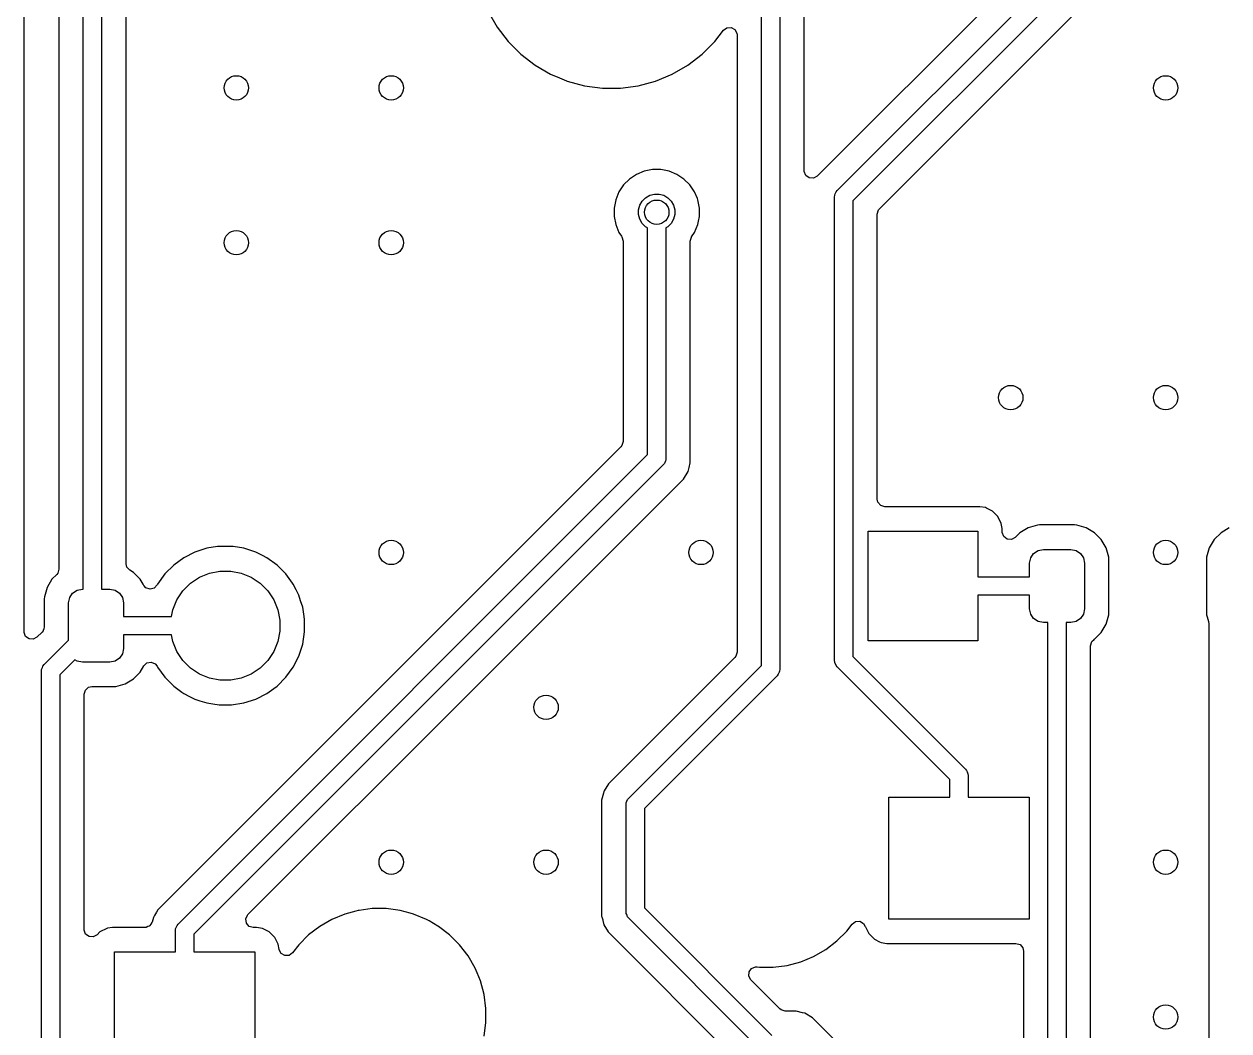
# Model space of a CAD drawing. Extents: x 2.6 to 14.2, y -9.4 to -3.8.
# Drawn here: x 3.346 to 4.124, y -6.439 to -5.789 of the extents above; entities that cross this region are included whole.
import ezdxf

# ---------------------------------------------------------------- set-up
doc = ezdxf.new("R2010")
doc.units = 0
doc.header["$MEASUREMENT"] = 0
doc.layers.add('BLACK', color=7, linetype='CONTINUOUS')

msp = doc.modelspace()

# ---------------------------------------------------------------- linework, layer by layer
at = {"layer": 'BLACK', "linetype": 'CONTINUOUS'}
for p, q in [((3.3462, -6.18183), (3.3462, -4.16847)), ((3.36867, -5.41152), (3.36867, -6.14132)), ((3.38444, -6.15417), (3.38444, -5.41437)), ((3.39625, -5.41682), (3.39625, -6.15417)), ((3.8341, -5.66253), (3.8341, -6.20594)), ((3.82229, -6.2035), (3.82229, -5.66498)), ((3.41202, -6.13783), (3.41202, -5.73844)), ((3.84987, -5.88415), (3.84987, -5.73849)), ((4.00006, -5.74574), (3.8582, -5.8876)), ((3.87123, -5.89687), (4.01726, -5.75084)), ((4.02734, -5.75746), (3.88131, -5.90349)), ((3.96929, -5.83781), (4.04051, -5.76659)), ((3.6458, -5.78133), (3.6516, -5.79139)), ((3.6516, -5.79139), (3.65868, -5.8006)), ((3.79219, -5.8006), (3.79776, -5.79334)), ((3.79776, -5.79334), (3.79999, -5.79171)), ((3.79999, -5.79171), (3.80273, -5.79155)), ((3.80273, -5.79155), (3.80513, -5.7929)), ((3.80513, -5.7929), (3.80642, -5.79533)), ((3.65868, -5.8006), (3.65868, -5.8006)), ((3.65868, -5.8006), (3.66689, -5.80881)), ((3.78398, -5.80881), (3.79219, -5.8006)), ((3.80642, -5.79533), (3.80652, -5.79631)), ((3.80652, -5.79631), (3.80652, -6.19495)), ((3.66689, -5.80881), (3.66689, -5.80881)), ((3.66689, -5.80881), (3.6761, -5.81588)), ((3.77476, -5.81588), (3.78398, -5.80881)), ((3.6761, -5.81588), (3.68616, -5.82169)), ((3.7647, -5.82169), (3.77476, -5.81588)), ((3.68616, -5.82169), (3.68616, -5.82169)), ((3.68616, -5.82169), (3.68616, -5.82169)), ((3.68616, -5.82169), (3.69182, -5.82404)), ((3.69182, -5.82404), (3.69646, -5.82596)), ((3.69646, -5.82596), (3.69689, -5.82614)), ((3.69689, -5.82614), (3.70811, -5.82914)), ((3.74276, -5.82914), (3.75397, -5.82614)), ((3.75397, -5.82614), (3.7647, -5.82169)), ((3.70811, -5.82914), (3.71963, -5.83066)), ((3.71963, -5.83066), (3.71963, -5.83066)), ((3.71963, -5.83066), (3.73124, -5.83066)), ((3.73124, -5.83066), (3.74276, -5.82914)), ((3.73124, -5.83066), (3.73124, -5.83066)), ((3.89851, -5.90859), (3.96929, -5.83781)), ((3.74162, -5.8864), (3.7371, -5.88942)), ((3.74664, -5.88432), (3.74162, -5.8864)), ((3.74162, -5.8864), (3.74162, -5.8864)), ((3.75197, -5.88326), (3.74664, -5.88432)), ((3.74664, -5.88432), (3.74664, -5.88432)), ((3.7574, -5.88326), (3.75197, -5.88326)), ((3.75197, -5.88326), (3.75197, -5.88326)), ((3.76273, -5.88432), (3.7574, -5.88326)), ((3.7574, -5.88326), (3.7574, -5.88326)), ((3.76775, -5.8864), (3.76273, -5.88432)), ((3.76273, -5.88432), (3.76273, -5.88432)), ((3.77227, -5.88942), (3.76775, -5.8864)), ((3.76775, -5.8864), (3.76775, -5.8864)), ((3.84988, -5.88449), (3.84987, -5.88415)), ((3.85084, -5.88707), (3.84988, -5.88449)), ((3.85304, -5.88872), (3.85084, -5.88707)), ((3.8582, -5.8876), (3.85579, -5.88892)), ((3.73326, -5.89326), (3.73025, -5.89777)), ((3.7371, -5.88942), (3.73326, -5.89326)), ((3.73326, -5.89326), (3.73326, -5.89326)), ((3.7371, -5.88942), (3.7371, -5.88942)), ((3.77611, -5.89326), (3.77227, -5.88942)), ((3.77227, -5.88942), (3.77227, -5.88942)), ((3.77912, -5.89777), (3.77611, -5.89326)), ((3.77611, -5.89326), (3.77611, -5.89326)), ((3.85579, -5.88892), (3.85304, -5.88872)), ((3.72817, -5.90279), (3.72711, -5.90812)), ((3.73024, -5.89778), (3.72817, -5.90279)), ((3.72817, -5.90279), (3.72817, -5.90279)), ((3.73025, -5.89777), (3.73024, -5.89778)), ((3.74377, -5.90632), (3.74531, -5.90365)), ((3.74531, -5.90365), (3.74749, -5.90147)), ((3.74749, -5.90147), (3.75017, -5.89993)), ((3.75017, -5.89993), (3.75314, -5.89913)), ((3.75314, -5.89913), (3.75623, -5.89913)), ((3.75623, -5.89913), (3.7592, -5.89993)), ((3.7592, -5.89993), (3.76188, -5.90147)), ((3.76188, -5.90147), (3.76406, -5.90365)), ((3.76406, -5.90365), (3.7656, -5.90632)), ((3.77913, -5.89778), (3.77912, -5.89777)), ((3.7809, -5.90206), (3.77913, -5.89778)), ((3.7812, -5.90279), (3.7809, -5.90206)), ((3.78226, -5.90812), (3.7812, -5.90279)), ((3.7812, -5.90279), (3.7812, -5.90279)), ((3.7812, -5.90279), (3.7812, -5.90279)), ((3.8695, -5.90104), (3.86961, -5.89989)), ((3.8695, -6.20022), (3.8695, -5.90104)), ((3.86961, -5.89989), (3.86998, -5.89901)), ((3.86998, -5.89901), (3.8705, -5.89776)), ((3.8705, -5.89776), (3.87123, -5.89687)), ((3.88131, -5.90349), (3.88131, -6.19778)), ((3.72711, -5.90812), (3.72711, -5.90812)), ((3.72711, -5.90812), (3.72711, -5.91355)), ((3.74298, -5.9093), (3.74377, -5.90632)), ((3.74298, -5.91238), (3.74298, -5.9093)), ((3.7656, -5.90632), (3.76639, -5.9093)), ((3.76639, -5.9093), (3.76639, -5.91238)), ((3.78226, -5.91355), (3.78226, -5.90812)), ((3.89708, -5.91204), (3.89785, -5.9094)), ((3.89785, -5.9094), (3.89851, -5.90859)), ((3.72711, -5.91355), (3.72711, -5.91355)), ((3.72711, -5.91355), (3.72711, -5.91355)), ((3.72711, -5.91355), (3.72817, -5.91888)), ((3.72817, -5.91888), (3.72817, -5.91888)), ((3.72817, -5.91888), (3.73024, -5.9239)), ((3.74377, -5.91536), (3.74298, -5.91238)), ((3.74531, -5.91803), (3.74377, -5.91536)), ((3.74749, -5.92021), (3.74531, -5.91803)), ((3.76406, -5.91803), (3.76188, -5.92021)), ((3.7656, -5.91536), (3.76406, -5.91803)), ((3.76639, -5.91238), (3.7656, -5.91536)), ((3.77913, -5.9239), (3.7812, -5.91888)), ((3.7812, -5.91888), (3.78166, -5.9166)), ((3.78166, -5.9166), (3.78226, -5.91355)), ((3.89708, -6.09611), (3.89708, -5.91204)), ((3.73024, -5.9239), (3.73024, -5.9239)), ((3.73024, -5.9239), (3.73024, -5.9239)), ((3.73024, -5.9239), (3.73191, -5.9264)), ((3.73191, -5.9264), (3.73219, -5.92681)), ((3.73219, -5.92681), (3.73301, -5.92944)), ((3.74878, -5.92095), (3.74749, -5.92021)), ((3.74878, -6.06737), (3.74878, -5.92095)), ((3.76188, -5.92021), (3.76059, -5.92095)), ((3.76059, -5.92095), (3.76059, -6.06982)), ((3.77636, -5.92952), (3.77713, -5.92688)), ((3.77713, -5.92688), (3.77718, -5.92681)), ((3.77718, -5.92681), (3.7772, -5.92678)), ((3.7772, -5.92678), (3.77913, -5.9239)), ((3.73301, -5.92944), (3.73301, -5.92952)), ((3.73301, -5.92952), (3.73301, -6.05882)), ((3.77636, -6.07267), (3.77636, -5.92952)), ((3.73301, -6.05882), (3.73224, -6.06146)), ((3.73158, -6.06227), (3.4325, -6.36135)), ((3.44567, -6.37049), (3.74878, -6.06737)), ((3.73224, -6.06146), (3.73158, -6.06227)), ((3.75886, -6.07399), (3.45575, -6.37711)), ((3.7596, -6.0731), (3.75886, -6.07399)), ((3.76031, -6.07137), (3.7596, -6.0731)), ((3.76048, -6.07097), (3.76031, -6.07137)), ((3.76059, -6.06982), (3.76048, -6.07097)), ((3.77555, -6.07568), (3.77636, -6.07267)), ((3.77203, -6.08313), (3.77488, -6.07818)), ((3.77488, -6.07818), (3.77555, -6.07568)), ((3.63135, -6.2238), (3.77203, -6.08313)), ((3.89752, -6.09814), (3.89708, -6.09611)), ((3.89932, -6.10022), (3.89752, -6.09814)), ((3.90196, -6.101), (3.89932, -6.10022)), ((3.96321, -6.101), (3.90196, -6.101)), ((3.96691, -6.10158), (3.96321, -6.101)), ((3.96321, -6.101), (3.96321, -6.101)), ((3.96767, -6.10197), (3.96691, -6.10158)), ((3.97136, -6.10385), (3.96767, -6.10197)), ((3.97489, -6.10738), (3.97136, -6.10385)), ((3.97136, -6.10385), (3.97136, -6.10385)), ((3.97136, -6.10385), (3.97136, -6.10385)), ((3.97716, -6.11183), (3.97489, -6.10738)), ((3.97489, -6.10738), (3.97489, -6.10738)), ((3.97489, -6.10738), (3.97489, -6.10738)), ((3.97767, -6.11509), (3.97716, -6.11183)), ((4.00041, -6.11292), (3.99444, -6.11465)), ((4.00181, -6.11281), (4.00041, -6.11292)), ((4.0245, -6.11281), (4.00181, -6.11281)), ((4.00181, -6.11281), (4.00181, -6.11281)), ((4.02589, -6.11292), (4.0245, -6.11281)), ((4.0259, -6.11292), (4.02589, -6.11292)), ((4.03187, -6.11465), (4.0259, -6.11292)), ((3.89111, -6.18763), (3.89111, -6.11676)), ((3.89111, -6.11676), (3.96197, -6.11676)), ((3.96197, -6.11676), (3.96197, -6.14629)), ((3.97774, -6.11552), (3.97767, -6.11509)), ((3.97774, -6.11738), (3.97774, -6.11552)), ((3.97775, -6.11772), (3.97774, -6.11738)), ((3.97871, -6.1203), (3.97775, -6.11772)), ((3.98092, -6.12195), (3.97871, -6.1203)), ((3.98366, -6.12215), (3.98092, -6.12195)), ((3.98607, -6.12083), (3.98366, -6.12215)), ((3.98908, -6.11782), (3.98607, -6.12083)), ((3.99444, -6.11465), (3.98908, -6.11782)), ((3.98908, -6.11782), (3.98908, -6.11782)), ((3.99444, -6.11465), (3.99444, -6.11465)), ((4.03723, -6.11782), (4.03187, -6.11465)), ((4.03187, -6.11465), (4.03187, -6.11465)), ((4.04162, -6.12222), (4.03723, -6.11782)), ((4.03723, -6.11782), (4.03723, -6.11782)), ((4.119, -6.11782), (4.1146, -6.12222)), ((4.12436, -6.11465), (4.119, -6.11782)), ((4.119, -6.11782), (4.119, -6.11782)), ((3.46416, -6.12785), (3.45649, -6.13034)), ((3.47116, -6.12674), (3.46416, -6.12785)), ((3.47212, -6.12659), (3.47116, -6.12674)), ((3.48018, -6.12659), (3.47212, -6.12659)), ((3.48126, -6.12676), (3.48018, -6.12659)), ((3.48814, -6.12785), (3.48126, -6.12676)), ((3.4958, -6.13034), (3.48814, -6.12785)), ((3.99803, -6.13117), (4.00091, -6.12925)), ((4.00091, -6.12925), (4.0043, -6.12857)), ((4.0043, -6.12857), (4.02201, -6.12857)), ((4.02201, -6.12857), (4.0254, -6.12925)), ((4.0254, -6.12925), (4.02828, -6.13117)), ((4.04479, -6.12758), (4.04162, -6.12222)), ((4.04162, -6.12222), (4.04162, -6.12222)), ((4.04162, -6.12222), (4.04162, -6.12222)), ((4.04653, -6.13355), (4.04479, -6.12758)), ((4.11144, -6.12758), (4.1097, -6.13355)), ((4.1146, -6.12222), (4.11144, -6.12758)), ((4.11144, -6.12758), (4.11144, -6.12758)), ((4.1146, -6.12222), (4.1146, -6.12222)), ((3.44931, -6.134), (3.44279, -6.13873)), ((3.45649, -6.13034), (3.44931, -6.134)), ((3.50013, -6.13254), (3.4958, -6.13034)), ((3.50298, -6.134), (3.50013, -6.13254)), ((3.5095, -6.13873), (3.50298, -6.134)), ((3.50298, -6.134), (3.50298, -6.134)), ((3.50298, -6.134), (3.50298, -6.134)), ((3.99544, -6.13743), (3.99611, -6.13404)), ((3.99544, -6.14629), (3.99544, -6.13743)), ((3.99611, -6.13404), (3.99803, -6.13117)), ((4.02828, -6.13117), (4.0302, -6.13404)), ((4.0302, -6.13404), (4.03087, -6.13743)), ((4.03087, -6.13743), (4.03087, -6.16696)), ((4.04664, -6.13495), (4.04653, -6.13355)), ((4.04664, -6.16945), (4.04664, -6.13495)), ((4.1097, -6.13355), (4.10959, -6.13495)), ((4.10959, -6.13495), (4.10959, -6.16945)), ((4.1097, -6.13355), (4.1097, -6.13355)), ((3.36724, -6.14478), (3.36421, -6.14781)), ((3.3679, -6.14396), (3.36724, -6.14478)), ((3.36867, -6.14132), (3.3679, -6.14396)), ((3.41254, -6.14002), (3.41202, -6.13783)), ((3.41442, -6.14203), (3.41254, -6.14002)), ((3.41675, -6.14341), (3.41442, -6.14203)), ((3.42115, -6.14781), (3.41675, -6.14341)), ((3.41675, -6.14341), (3.41675, -6.14341)), ((3.41675, -6.14341), (3.41675, -6.14341)), ((3.43709, -6.14443), (3.43235, -6.15095)), ((3.44279, -6.13873), (3.43709, -6.14443)), ((3.45944, -6.14654), (3.46586, -6.14388)), ((3.46586, -6.14388), (3.47267, -6.14252)), ((3.47267, -6.14252), (3.47962, -6.14252)), ((3.47962, -6.14252), (3.48643, -6.14388)), ((3.48643, -6.14388), (3.49285, -6.14654)), ((3.5152, -6.14443), (3.5095, -6.13873)), ((3.51953, -6.15039), (3.5152, -6.14443)), ((3.36421, -6.14781), (3.36104, -6.15317)), ((3.36421, -6.14781), (3.36421, -6.14781)), ((3.42301, -6.15095), (3.42115, -6.14781)), ((3.42115, -6.14781), (3.42115, -6.14781)), ((3.42115, -6.14781), (3.42115, -6.14781)), ((3.42351, -6.1518), (3.42301, -6.15095)), ((3.4249, -6.1533), (3.42351, -6.1518)), ((3.43206, -6.15153), (3.43017, -6.15353)), ((3.43235, -6.15095), (3.43206, -6.15153)), ((3.44876, -6.15531), (3.45367, -6.1504)), ((3.45367, -6.1504), (3.45944, -6.14654)), ((3.49285, -6.14654), (3.49862, -6.1504)), ((3.49862, -6.1504), (3.50354, -6.15531)), ((3.51994, -6.15095), (3.51953, -6.15039)), ((3.52182, -6.15466), (3.51994, -6.15095)), ((3.96197, -6.14629), (3.99544, -6.14629)), ((3.35931, -6.15914), (3.3592, -6.16054)), ((3.3592, -6.16054), (3.3592, -6.1786)), ((3.36104, -6.15317), (3.35931, -6.15914)), ((3.35931, -6.15914), (3.35931, -6.15914)), ((3.36104, -6.15317), (3.36104, -6.15317)), ((3.37496, -6.16302), (3.37564, -6.15963)), ((3.37564, -6.15963), (3.37756, -6.15676)), ((3.37756, -6.15676), (3.38043, -6.15484)), ((3.38043, -6.15484), (3.38382, -6.15417)), ((3.38382, -6.15417), (3.38444, -6.15417)), ((3.39625, -6.15417), (3.40154, -6.15417)), ((3.40154, -6.15417), (3.40493, -6.15484)), ((3.40493, -6.15484), (3.4078, -6.15676)), ((3.4078, -6.15676), (3.40972, -6.15963)), ((3.40972, -6.15963), (3.4104, -6.16302)), ((3.4275, -6.15419), (3.4249, -6.1533)), ((3.43017, -6.15353), (3.4275, -6.15419)), ((3.4449, -6.16108), (3.44876, -6.15531)), ((3.50354, -6.15531), (3.50739, -6.16108)), ((3.5236, -6.15813), (3.52182, -6.15466)), ((3.52474, -6.16167), (3.5236, -6.15813)), ((3.5236, -6.15813), (3.5236, -6.15813)), ((3.5236, -6.15813), (3.5236, -6.15813)), ((3.96591, -6.1581), (3.96197, -6.1581)), ((3.96197, -6.1581), (3.96197, -6.18763)), ((3.99544, -6.1581), (3.96591, -6.1581)), ((3.99544, -6.16696), (3.99544, -6.1581)), ((3.37496, -6.18715), (3.37496, -6.16302)), ((3.4104, -6.16302), (3.4104, -6.17188)), ((3.44137, -6.17188), (3.44224, -6.1675)), ((3.44224, -6.1675), (3.4449, -6.16108)), ((3.50739, -6.16108), (3.51005, -6.1675)), ((3.51005, -6.1675), (3.51141, -6.17431)), ((3.52609, -6.1658), (3.52474, -6.16167)), ((3.52704, -6.17185), (3.52609, -6.1658)), ((3.99611, -6.17035), (3.99544, -6.16696)), ((4.03087, -6.16696), (4.0302, -6.17035)), ((3.4104, -6.17188), (3.44137, -6.17188)), ((3.51141, -6.17431), (3.51141, -6.18126)), ((3.52735, -6.17376), (3.52704, -6.17185)), ((3.52735, -6.18182), (3.52735, -6.17376)), ((3.99803, -6.17322), (3.99611, -6.17035)), ((4.00091, -6.17514), (3.99803, -6.17322)), ((4.0043, -6.17582), (4.00091, -6.17514)), ((4.00725, -6.17582), (4.0043, -6.17582)), ((4.00725, -6.99631), (4.00725, -6.17582)), ((4.02201, -6.17582), (4.01906, -6.17582)), ((4.01906, -6.17582), (4.01906, -6.99876)), ((4.0254, -6.17514), (4.02201, -6.17582)), ((4.02828, -6.17322), (4.0254, -6.17514)), ((4.0302, -6.17035), (4.02828, -6.17322)), ((4.04479, -6.17682), (4.04653, -6.17084)), ((4.04653, -6.17084), (4.04664, -6.16945)), ((4.10959, -6.16945), (4.10959, -6.16945)), ((4.10959, -6.16945), (4.10969, -6.1707)), ((4.10969, -6.1707), (4.1097, -6.17084)), ((4.1097, -6.17084), (4.11009, -6.17218)), ((4.11009, -6.17218), (4.11097, -6.17521)), ((4.11097, -6.17521), (4.11116, -6.17657)), ((3.34621, -6.18218), (3.3462, -6.18183)), ((3.34717, -6.18476), (3.34621, -6.18218)), ((3.35777, -6.18205), (3.35453, -6.18528)), ((3.35842, -6.18124), (3.35777, -6.18205)), ((3.35845, -6.18114), (3.35842, -6.18124)), ((3.3586, -6.18094), (3.35845, -6.18114)), ((3.35886, -6.17976), (3.3586, -6.18094)), ((3.3592, -6.1786), (3.35886, -6.17976)), ((3.435, -6.18369), (3.4104, -6.18369)), ((3.4104, -6.18369), (3.4104, -6.19255)), ((3.44137, -6.18369), (3.435, -6.18369)), ((3.44224, -6.18807), (3.44137, -6.18369)), ((3.51141, -6.18126), (3.51005, -6.18807)), ((3.52609, -6.18978), (3.52735, -6.18182)), ((4.03723, -6.18657), (4.04162, -6.18217)), ((4.04162, -6.18217), (4.04479, -6.17682)), ((4.11116, -6.17657), (4.11116, -6.90968)), ((3.34938, -6.18641), (3.34717, -6.18476)), ((3.35212, -6.1866), (3.34938, -6.18641)), ((3.35453, -6.18528), (3.35212, -6.1866)), ((3.35913, -6.20299), (3.37496, -6.18715)), ((3.4449, -6.19449), (3.44224, -6.18807)), ((3.51005, -6.18807), (3.50739, -6.19449)), ((3.5236, -6.19744), (3.52609, -6.18978)), ((3.96197, -6.18763), (3.89111, -6.18763)), ((4.03483, -6.19078), (4.0356, -6.18814)), ((4.03483, -6.9094), (4.03483, -6.19078)), ((4.0356, -6.18814), (4.037, -6.18679)), ((4.03698, -6.18676), (4.03722, -6.18658)), ((4.037, -6.18679), (4.03698, -6.18676)), ((4.03722, -6.18658), (4.03722, -6.18657)), ((4.03722, -6.18657), (4.03722, -6.18657)), ((4.03722, -6.18657), (4.03723, -6.18657)), ((3.37903, -6.19979), (3.36921, -6.20961)), ((3.38043, -6.20074), (3.37903, -6.19979)), ((3.4078, -6.19881), (3.40493, -6.20074)), ((3.40972, -6.19594), (3.4078, -6.19881)), ((3.4104, -6.19255), (3.40972, -6.19594)), ((3.44876, -6.20027), (3.4449, -6.19449)), ((3.50739, -6.19449), (3.50354, -6.20027)), ((3.51994, -6.20462), (3.5236, -6.19744)), ((3.80509, -6.1984), (3.72344, -6.28004)), ((3.80574, -6.19758), (3.80509, -6.1984)), ((3.80652, -6.19495), (3.80574, -6.19758)), ((3.88131, -6.19778), (3.95402, -6.27049)), ((3.3574, -6.20716), (3.35752, -6.20601)), ((3.3574, -6.87491), (3.3574, -6.20716)), ((3.35752, -6.20601), (3.35802, -6.20479)), ((3.35802, -6.20479), (3.3584, -6.20388)), ((3.3584, -6.20388), (3.35913, -6.20299)), ((3.38382, -6.20141), (3.38043, -6.20074)), ((3.40154, -6.20141), (3.38382, -6.20141)), ((3.40493, -6.20074), (3.40154, -6.20141)), ((3.42115, -6.20776), (3.42351, -6.20378)), ((3.42351, -6.20378), (3.42552, -6.2019)), ((3.42552, -6.2019), (3.42823, -6.20141)), ((3.42823, -6.20141), (3.43077, -6.20246)), ((3.43077, -6.20246), (3.43206, -6.20405)), ((3.43206, -6.20405), (3.43235, -6.20462)), ((3.43235, -6.20462), (3.43709, -6.21114)), ((3.45367, -6.20518), (3.44876, -6.20027)), ((3.45944, -6.20904), (3.45367, -6.20518)), ((3.49862, -6.20518), (3.49285, -6.20904)), ((3.50354, -6.20027), (3.49862, -6.20518)), ((3.51765, -6.20776), (3.51994, -6.20462)), ((3.73661, -6.28917), (3.82229, -6.2035)), ((3.83398, -6.2071), (3.83369, -6.20781)), ((3.8341, -6.20594), (3.83398, -6.2071)), ((3.86961, -6.20138), (3.8695, -6.20022)), ((3.86971, -6.20162), (3.86961, -6.20138)), ((3.8705, -6.20351), (3.86971, -6.20162)), ((3.87123, -6.2044), (3.8705, -6.20351)), ((3.94394, -6.27711), (3.87123, -6.2044)), ((3.36921, -6.20961), (3.36921, -6.87735)), ((3.40542, -6.21707), (3.4114, -6.21533)), ((3.4114, -6.21533), (3.41675, -6.21216)), ((3.41675, -6.21216), (3.42115, -6.20776)), ((3.43709, -6.21114), (3.44279, -6.21684)), ((3.46586, -6.21169), (3.45944, -6.20904)), ((3.47267, -6.21305), (3.46586, -6.21169)), ((3.47962, -6.21305), (3.47267, -6.21305)), ((3.48643, -6.21169), (3.47962, -6.21305)), ((3.49285, -6.20904), (3.48643, -6.21169)), ((3.5095, -6.21684), (3.5152, -6.21114)), ((3.5152, -6.21114), (3.51765, -6.20776)), ((3.5152, -6.21114), (3.5152, -6.21114)), ((3.5152, -6.21114), (3.5152, -6.21114)), ((3.83237, -6.21012), (3.74669, -6.2958)), ((3.8331, -6.20923), (3.83237, -6.21012)), ((3.83369, -6.20781), (3.8331, -6.20923)), ((3.38498, -6.22206), (3.38576, -6.21942)), ((3.38498, -6.37401), (3.38498, -6.22206)), ((3.38576, -6.21942), (3.38783, -6.21762)), ((3.38783, -6.21762), (3.38986, -6.21718)), ((3.38986, -6.21718), (3.40403, -6.21718)), ((3.40403, -6.21718), (3.40542, -6.21707)), ((3.40403, -6.21718), (3.40403, -6.21718)), ((3.44279, -6.21684), (3.4481, -6.2207)), ((3.4481, -6.2207), (3.44931, -6.22158)), ((3.44931, -6.22158), (3.45299, -6.22345)), ((3.4958, -6.22524), (3.50298, -6.22158)), ((3.50298, -6.22158), (3.5075, -6.2183)), ((3.5075, -6.2183), (3.5095, -6.21684)), ((3.5095, -6.21684), (3.5095, -6.21684)), ((3.5095, -6.21684), (3.5095, -6.21684)), ((3.45299, -6.22345), (3.45649, -6.22524)), ((3.45649, -6.22524), (3.45649, -6.22524)), ((3.45649, -6.22524), (3.45649, -6.22524)), ((3.45649, -6.22524), (3.4597, -6.22628)), ((3.4597, -6.22628), (3.46416, -6.22773)), ((3.46416, -6.22773), (3.46814, -6.22836)), ((3.46814, -6.22836), (3.47212, -6.22899)), ((3.47212, -6.22899), (3.47212, -6.22899)), ((3.47212, -6.22899), (3.48018, -6.22899)), ((3.48018, -6.22899), (3.48814, -6.22773)), ((3.48018, -6.22899), (3.48018, -6.22899)), ((3.48814, -6.22773), (3.4958, -6.22524)), ((3.49075, -6.36441), (3.63135, -6.2238)), ((3.94394, -6.28851), (3.94394, -6.27711)), ((3.95402, -6.27049), (3.95475, -6.27138)), ((3.95475, -6.27138), (3.95506, -6.27211)), ((3.95506, -6.27211), (3.95563, -6.27351)), ((3.95563, -6.27351), (3.95575, -6.27466)), ((3.95575, -6.27466), (3.95575, -6.28851)), ((3.72059, -6.28498), (3.7203, -6.28607)), ((3.72083, -6.28457), (3.72059, -6.28498)), ((3.72344, -6.28004), (3.72083, -6.28457)), ((3.72083, -6.28457), (3.72083, -6.28457)), ((3.72344, -6.28004), (3.72344, -6.28004)), ((3.7203, -6.28607), (3.71911, -6.2905)), ((3.71911, -6.2905), (3.71911, -6.36538)), ((3.73488, -6.29335), (3.735, -6.2922)), ((3.735, -6.2922), (3.73542, -6.29116)), ((3.73542, -6.29116), (3.73588, -6.29007)), ((3.73588, -6.29007), (3.73661, -6.28917)), ((3.90457, -6.36725), (3.90457, -6.28851)), ((3.90457, -6.28851), (3.94394, -6.28851)), ((3.95575, -6.28851), (3.99512, -6.28851)), ((3.99512, -6.28851), (3.99512, -6.36725)), ((3.73488, -6.36252), (3.73488, -6.29335)), ((3.74669, -6.2958), (3.74669, -6.36008)), ((3.43163, -6.36287), (3.43044, -6.36492)), ((3.4325, -6.36135), (3.43163, -6.36287)), ((3.4325, -6.36135), (3.4325, -6.36135)), ((3.56034, -6.36215), (3.55323, -6.36405)), ((3.56196, -6.36171), (3.56034, -6.36215)), ((3.56249, -6.36164), (3.56196, -6.36171)), ((3.57092, -6.36054), (3.56249, -6.36164)), ((3.57995, -6.36054), (3.57092, -6.36054)), ((3.57092, -6.36054), (3.57092, -6.36054)), ((3.58741, -6.36152), (3.57995, -6.36054)), ((3.57995, -6.36054), (3.57995, -6.36054)), ((3.58891, -6.36171), (3.58741, -6.36152)), ((3.59545, -6.36347), (3.58891, -6.36171)), ((3.735, -6.36368), (3.73488, -6.36252)), ((3.74669, -6.36008), (3.82903, -6.44241)), ((3.42805, -6.3705), (3.42746, -6.37147)), ((3.42874, -6.36959), (3.42805, -6.3705)), ((3.42883, -6.36936), (3.42874, -6.36959)), ((3.42965, -6.3663), (3.42883, -6.36936)), ((3.43044, -6.36492), (3.42965, -6.3663)), ((3.44493, -6.37138), (3.44567, -6.37049)), ((3.48937, -6.36716), (3.49051, -6.36466)), ((3.48976, -6.36989), (3.48937, -6.36716)), ((3.49156, -6.37197), (3.48976, -6.36989)), ((3.49051, -6.36466), (3.49075, -6.36441)), ((3.54489, -6.36751), (3.53706, -6.37203)), ((3.55323, -6.36405), (3.54489, -6.36751)), ((3.54489, -6.36751), (3.54489, -6.36751)), ((3.59763, -6.36405), (3.59545, -6.36347)), ((3.60598, -6.36751), (3.59763, -6.36405)), ((3.60768, -6.36849), (3.60598, -6.36751)), ((3.60598, -6.36751), (3.60598, -6.36751)), ((3.61338, -6.37178), (3.60768, -6.36849)), ((3.71911, -6.36538), (3.71921, -6.36573)), ((3.71921, -6.36573), (3.71977, -6.36782)), ((3.71977, -6.36782), (3.71987, -6.36819)), ((3.71987, -6.36819), (3.72059, -6.37089)), ((3.72059, -6.37089), (3.72331, -6.37559)), ((3.73528, -6.36435), (3.735, -6.36368)), ((3.73588, -6.3658), (3.73528, -6.36435)), ((3.73661, -6.3667), (3.73588, -6.3658)), ((3.82241, -6.45249), (3.73661, -6.3667)), ((3.87736, -6.37499), (3.8808, -6.37051)), ((3.8808, -6.37051), (3.88302, -6.36888)), ((3.88302, -6.36888), (3.88577, -6.36872)), ((3.88577, -6.36872), (3.88817, -6.37007)), ((3.88817, -6.37007), (3.88932, -6.37197)), ((3.99512, -6.36725), (3.90457, -6.36725)), ((3.38499, -6.37436), (3.38498, -6.37401)), ((3.38595, -6.37694), (3.38499, -6.37436)), ((3.38816, -6.37858), (3.38595, -6.37694)), ((3.3909, -6.37878), (3.38816, -6.37858)), ((3.39331, -6.37746), (3.3909, -6.37878)), ((3.39518, -6.37559), (3.39331, -6.37746)), ((3.39963, -6.37332), (3.39518, -6.37559)), ((3.39518, -6.37559), (3.39518, -6.37559)), ((3.39518, -6.37559), (3.39518, -6.37559)), ((3.40014, -6.37324), (3.39963, -6.37332)), ((3.40333, -6.37274), (3.40014, -6.37324)), ((3.42417, -6.37274), (3.40333, -6.37274)), ((3.42444, -6.37272), (3.42417, -6.37274)), ((3.4245, -6.37273), (3.42444, -6.37272)), ((3.42455, -6.37271), (3.4245, -6.37273)), ((3.42498, -6.37267), (3.42455, -6.37271)), ((3.42601, -6.37217), (3.42498, -6.37267)), ((3.42708, -6.37178), (3.42601, -6.37217)), ((3.42723, -6.37158), (3.42708, -6.37178)), ((3.42746, -6.37147), (3.42723, -6.37158)), ((3.44394, -6.37466), (3.44405, -6.37351)), ((3.44394, -6.38851), (3.44394, -6.37466)), ((3.44405, -6.37351), (3.44458, -6.37224)), ((3.44458, -6.37224), (3.44493, -6.37138)), ((3.45575, -6.37711), (3.45575, -6.38851)), ((3.4942, -6.37274), (3.49156, -6.37197)), ((3.49636, -6.37274), (3.4942, -6.37274)), ((3.50005, -6.37332), (3.49636, -6.37274)), ((3.49636, -6.37274), (3.49636, -6.37274)), ((3.5014, -6.37401), (3.50005, -6.37332)), ((3.5045, -6.37559), (3.5014, -6.37401)), ((3.50803, -6.37912), (3.5045, -6.37559)), ((3.5045, -6.37559), (3.5045, -6.37559)), ((3.5045, -6.37559), (3.5045, -6.37559)), ((3.5299, -6.37753), (3.52351, -6.38391)), ((3.53706, -6.37203), (3.5299, -6.37753)), ((3.6138, -6.37203), (3.61338, -6.37178)), ((3.62097, -6.37753), (3.6138, -6.37203)), ((3.62736, -6.38391), (3.62097, -6.37753)), ((3.62097, -6.37753), (3.62097, -6.37753)), ((3.72331, -6.37559), (3.72344, -6.37583)), ((3.72344, -6.37583), (3.72344, -6.37583)), ((3.72344, -6.37583), (3.80499, -6.45738)), ((3.87097, -6.38138), (3.87736, -6.37499)), ((3.87736, -6.37499), (3.87736, -6.37499)), ((3.88932, -6.37197), (3.88938, -6.37218)), ((3.88938, -6.37218), (3.88938, -6.37218)), ((3.88938, -6.37218), (3.88938, -6.37218)), ((3.88938, -6.37218), (3.89165, -6.37663)), ((3.89165, -6.37663), (3.89165, -6.37663)), ((3.89165, -6.37663), (3.89165, -6.37663)), ((3.89165, -6.37663), (3.89518, -6.38016)), ((3.5103, -6.38357), (3.50803, -6.37912)), ((3.50803, -6.37912), (3.50803, -6.37912)), ((3.50803, -6.37912), (3.50803, -6.37912)), ((3.51083, -6.3869), (3.5103, -6.38357)), ((3.52351, -6.38391), (3.51952, -6.38911)), ((3.52351, -6.38391), (3.52351, -6.38391)), ((3.63286, -6.39108), (3.62736, -6.38391)), ((3.62736, -6.38391), (3.62736, -6.38391)), ((3.8638, -6.38688), (3.87097, -6.38138)), ((3.87097, -6.38138), (3.87097, -6.38138)), ((3.87097, -6.38138), (3.87097, -6.38138)), ((3.89518, -6.38016), (3.89518, -6.38016)), ((3.89518, -6.38016), (3.89518, -6.38016)), ((3.89518, -6.38016), (3.89851, -6.38186)), ((3.89851, -6.38186), (3.89963, -6.38243)), ((3.89963, -6.38243), (3.90333, -6.38302)), ((3.90333, -6.38302), (3.90333, -6.38302)), ((3.90333, -6.38302), (3.9866, -6.38302)), ((3.9866, -6.38302), (3.98924, -6.38379)), ((3.98924, -6.38379), (3.99104, -6.38587)), ((3.99104, -6.38587), (3.99148, -6.3879)), ((3.40457, -6.46725), (3.40457, -6.38851)), ((3.40457, -6.38851), (3.44394, -6.38851)), ((3.45575, -6.38851), (3.49512, -6.38851)), ((3.49512, -6.38851), (3.49512, -6.46725)), ((3.51087, -6.38712), (3.51083, -6.3869)), ((3.51216, -6.38955), (3.51087, -6.38712)), ((3.51455, -6.39089), (3.51216, -6.38955)), ((3.5173, -6.39073), (3.51455, -6.39089)), ((3.51952, -6.38911), (3.5173, -6.39073)), ((3.63738, -6.39891), (3.63286, -6.39108)), ((3.63286, -6.39108), (3.63286, -6.39108)), ((3.63286, -6.39108), (3.63286, -6.39108)), ((3.84763, -6.39485), (3.85598, -6.3914)), ((3.85598, -6.3914), (3.8638, -6.38688)), ((3.99148, -6.3879), (3.99148, -6.98776)), ((3.63865, -6.40198), (3.63738, -6.39891)), ((3.63738, -6.39891), (3.63738, -6.39891)), ((3.63738, -6.39891), (3.63738, -6.39891)), ((3.64083, -6.40725), (3.63865, -6.40198)), ((3.81407, -6.40406), (3.81426, -6.40131)), ((3.81426, -6.40131), (3.81591, -6.39911)), ((3.81591, -6.39911), (3.81849, -6.39815)), ((3.81849, -6.39815), (3.81948, -6.39818)), ((3.81948, -6.39818), (3.82092, -6.39837)), ((3.82092, -6.39837), (3.82092, -6.39837)), ((3.82092, -6.39837), (3.82995, -6.39837)), ((3.82995, -6.39837), (3.83891, -6.39719)), ((3.82995, -6.39837), (3.82995, -6.39837)), ((3.83891, -6.39719), (3.84763, -6.39485)), ((3.64317, -6.41598), (3.64083, -6.40725)), ((3.81539, -6.40647), (3.81407, -6.40406)), ((3.83413, -6.42522), (3.81539, -6.40647)), ((3.64435, -6.42494), (3.64317, -6.41598)), ((3.64435, -6.43397), (3.64435, -6.42494)), ((3.83494, -6.42587), (3.83413, -6.42522)), ((3.83758, -6.42665), (3.83494, -6.42587)), ((3.84471, -6.42665), (3.83758, -6.42665)), ((3.84882, -6.42775), (3.84471, -6.42665)), ((3.84471, -6.42665), (3.84471, -6.42665)), ((3.85022, -6.42812), (3.84882, -6.42775)), ((3.85517, -6.43098), (3.85022, -6.42812)), ((3.85022, -6.42812), (3.85022, -6.42812)), ((3.87423, -6.45004), (3.85517, -6.43098)), ((3.64317, -6.44293), (3.64435, -6.43397))]:
    msp.add_line(p, q, dxfattribs=at)
at = {"layer": 'BLACK'}
for centre in [(3.48323, -5.83054), (3.58323, -5.83054), (4.08323, -5.83054), (3.75469, -5.91084), (3.48323, -5.93054), (3.58323, -5.93054), (3.98323, -6.03054), (4.08323, -6.03054), (3.58323, -6.13054), (3.78323, -6.13054), (4.08323, -6.13054), (3.68323, -6.23054), (3.58323, -6.33054), (3.68323, -6.33054), (4.08323, -6.33054), (4.08323, -6.43054)]:
    msp.add_circle(centre, 0.00787, dxfattribs=at)

doc.saveas('drawing.dxf')
